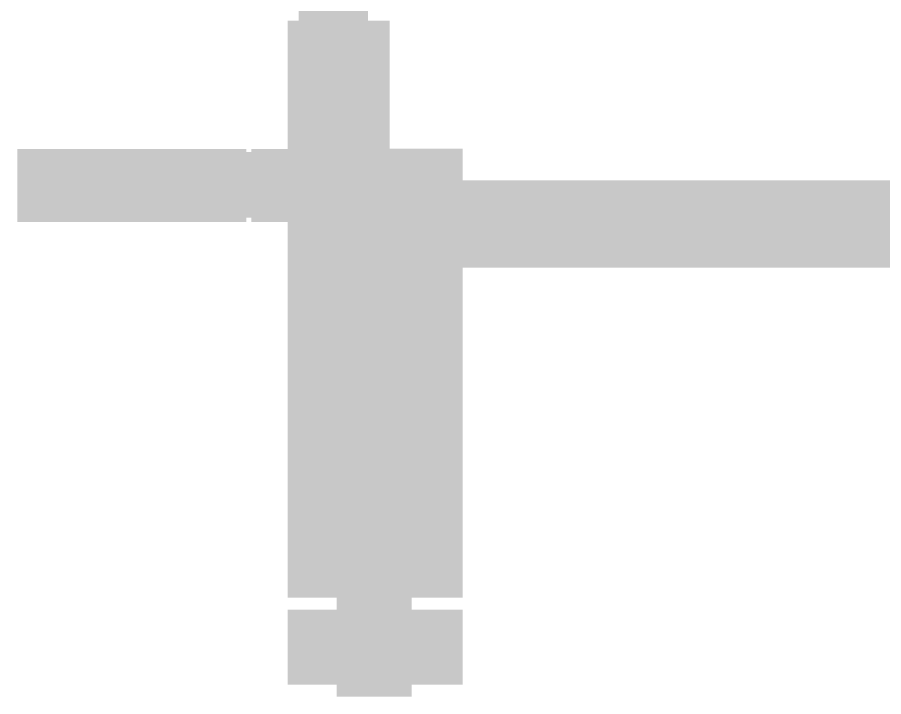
# Model space of a CAD drawing. Extents: x 268 to 100406, y 480 to 72572.
# Drawn here: x 26593 to 50337, y 15549 to 34153 of the extents above; entities that cross this region are included whole.
import ezdxf

# ---------------------------------------------------------------- set-up
doc = ezdxf.new("R2010")
doc.units = 0
doc.header["$LTSCALE"] = 0.5
doc.layers.add('CORRIDOR_HATCH', color=253, linetype='CONTINUOUS')

# ---------------------------------------------------------------- blocks, each defined once
blk = doc.blocks.new('*U85')
at = {"layer": 'CORRIDOR_HATCH'}
for points in [[(34300, 18257), (34300, 45148), (35348, 18257)], [(35348, 18257), (34300, 45148), (35348, 45148)], [(35348, 15549), (35348, 45148), (36200, 15549)], [(36200, 15549), (35348, 45148), (36200, 45148)], [(34001, 18257), (34001, 34058), (34300, 18257)], [(34300, 18257), (34001, 34058), (34300, 34058)], [(36200, 15549), (36200, 34058), (36770, 15549)], [(36770, 15549), (36200, 34058), (36770, 34058)], [(36770, 15549), (36770, 34058), (36801, 15549)], [(36801, 15549), (36770, 34058), (36801, 34058)], [(26593, 28549), (26593, 30549), (27180, 28549)], [(27180, 28549), (26593, 30549), (27180, 30549)], [(27180, 28549), (27180, 30549), (31959, 28549)], [(31959, 28549), (27180, 30549), (31959, 30549)], [(31959, 28549), (31959, 30549), (32868, 28549)], [(32868, 28549), (31959, 30549), (32868, 30549)], [(32868, 28665), (32868, 30465), (33008, 28665)], [(33008, 28665), (32868, 30465), (33008, 30465)], [(33008, 28549), (33008, 30549), (33756, 28549)], [(33756, 28549), (33008, 30549), (33756, 30549)], [(33756, 28549), (33756, 30549), (34001, 28549)], [(34001, 28549), (33756, 30549), (34001, 30549)], [(36801, 15549), (36801, 30557), (37398, 15549)], [(37398, 15549), (36801, 30557), (37398, 30557)], [(37398, 18257), (37398, 30557), (38801, 18257)], [(38801, 18257), (37398, 30557), (38801, 30557)], [(38801, 22433), (38801, 30557), (38801, 27293)], [(38801, 27293), (38801, 30557), (38801, 30557)], [(38801, 27293), (38801, 29693), (62171, 27293)], [(62171, 27293), (38801, 29693), (62171, 29693)], [(38801, 18257), (38801, 21563), (38801, 18257)], [(34001, 15878), (34001, 17928), (34300, 15878)], [(34300, 15878), (34001, 17928), (34300, 17928)], [(34300, 15878), (34300, 17928), (35348, 15878)], [(35348, 15878), (34300, 17928), (35348, 17928)], [(37398, 15878), (37398, 17928), (38801, 15878)], [(38801, 15878), (37398, 17928), (38801, 17928)], [(38801, 15878), (38801, 17928), (38801, 15878)], [(38801, 15878), (38801, 17928), (38801, 17928)]]:
    blk.add_solid(points, dxfattribs=at)

msp = doc.modelspace()

# ---------------------------------------------------------------- block references
at = {"layer": 'CORRIDOR_HATCH'}
msp.add_blockref('*U85', (0, 0), dxfattribs=at)

doc.saveas('drawing.dxf')
